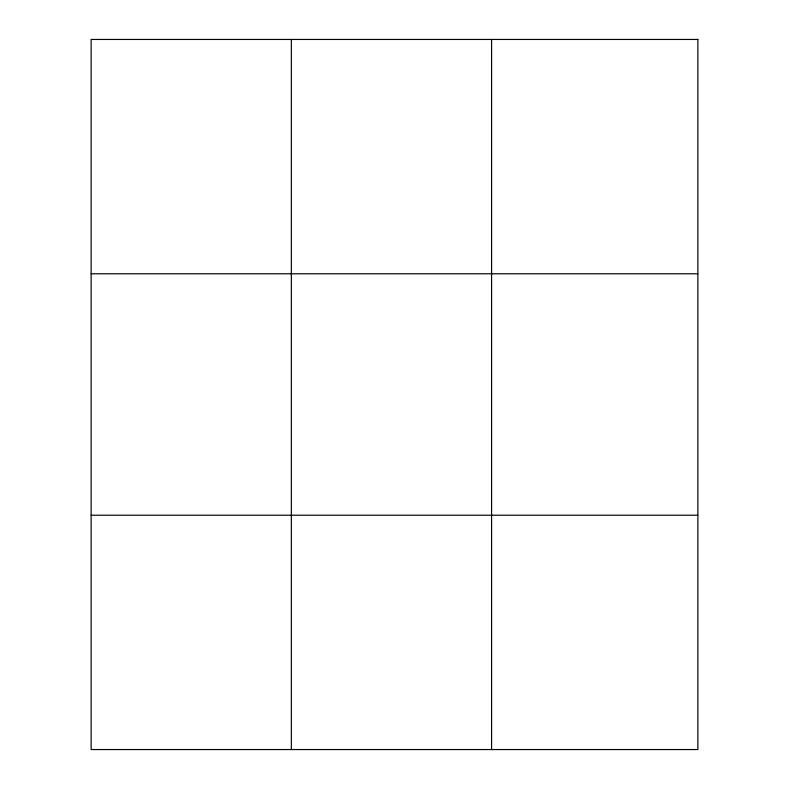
<?xml version="1.0" encoding="UTF-8"?>
<svg xmlns="http://www.w3.org/2000/svg" width="789" height="789" viewBox="0 0 789 789"><rect width="100%" height="100%" fill="white"/><g stroke="black" fill="none" stroke-linecap="round" stroke-linejoin="round"><path stroke-width="1.18" d="M291.348 749.55L291.348 39.45M491.577 749.55L491.577 39.45M91.13 273.783L697.87 273.783M91.13 515.217L697.87 515.217M697.87 39.45L697.87 749.55L91.13 749.55L91.13 39.45L697.87 39.45"/></g></svg>
